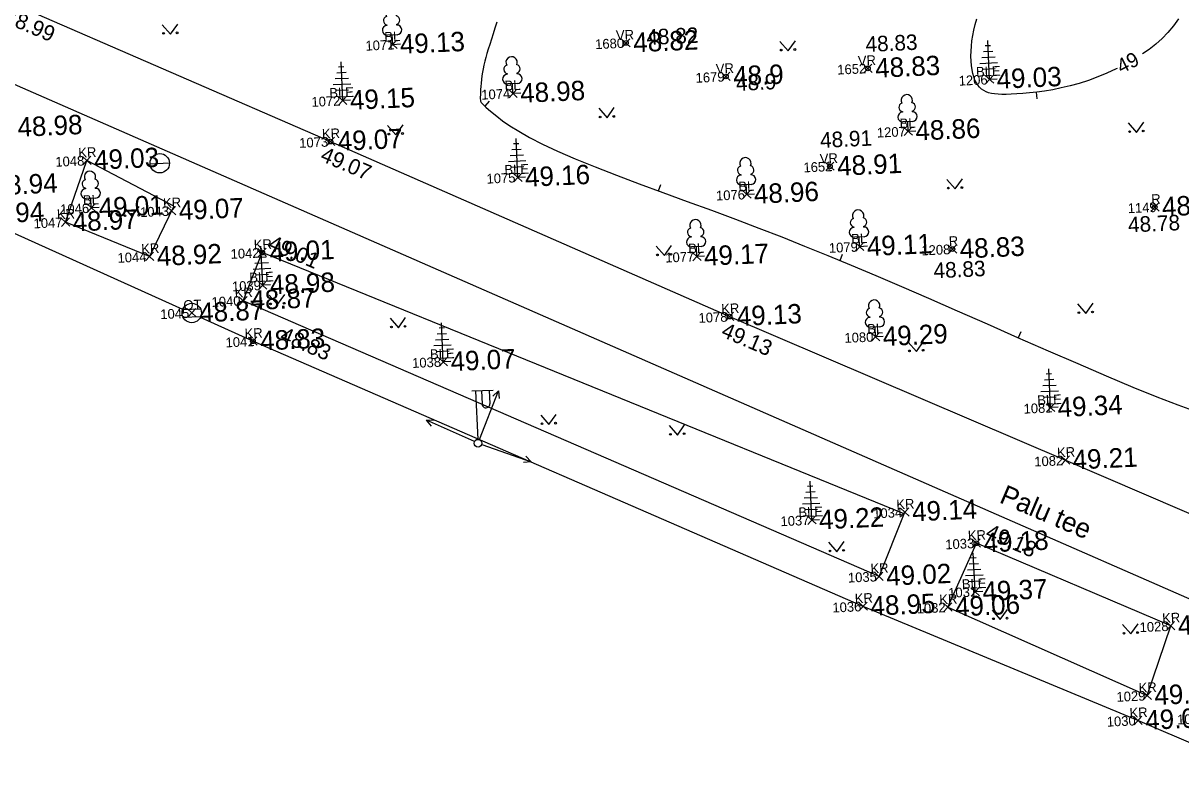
# Model space of a CAD drawing. Extents: x 641142 to 641451, y 6456033 to 6456526.
# Drawn here: x 641300.3 to 641359.9, y 6456238.8 to 6456277.6 of the extents above; entities that cross this region are included whole.
import ezdxf

# ---------------------------------------------------------------- set-up
doc = ezdxf.new("R2010")
doc.units = 0
for name, color, linetype in [('KIHT_10', 7, 'Continuous'), ('KIHT_11', 7, 'Continuous'), ('KIHT_12', 7, 'Continuous'), ('KIHT_15', 7, 'Continuous'), ('KIHT_24', 7, 'Continuous'), ('KIHT_30', 7, 'Continuous'), ('KIHT_31', 7, 'Continuous'), ('KIHT_41', 7, 'Continuous'), ('KIHT_49', 7, 'Continuous'), ('KIHT_5', 7, 'Continuous'), ('KIHT_54', 7, 'Continuous'), ('KIHT_57', 7, 'Continuous'), ('KIHT_59', 7, 'Continuous'), ('KIHT_62', 7, 'Continuous')]:
    doc.layers.add(name, color=color, linetype=linetype)

# ---------------------------------------------------------------- blocks, each defined once
blk = doc.blocks.new('VLEHIS')
at = {"layer": 'KIHT_10'}
for p, q in [((0, 0), (0, 2)), ((-0.241, 1.45), (0.241, 1.45)), ((-0.137, 1.75), (0.137, 1.75)), ((-0.45, 0.85), (0.45, 0.85)), ((-0.346, 1.15), (0.346, 1.15)), ((-0.325, 0.55), (0.325, 0.55)), ((0.4, 0), (0, 0))]:
    blk.add_line(p, q, dxfattribs=at)
blk = doc.blocks.new('VLAIPU')
at = {"layer": 'KIHT_10'}
for p, q in [((-0.25, 1.032), (-0.25, 1)), ((0.25, 1.032), (0.25, 1)), ((0.25, 0.5), (-0.25, 0.5)), ((0, 0), (0, 0.5)), ((0.4, 0), (0, 0))]:
    blk.add_line(p, q, dxfattribs=at)
for centre, radius, start, end in [((0, 1.6), 0.292, 332.5799, 207.4201), ((-0.2, 1.25), 0.224, 105.2441, 257.07903), ((0.2, 1.25), 0.224, 282.92097, 74.7559), ((-0.25, 0.75), 0.25, 90.00001, 270), ((0.25, 0.75), 0.25, 270, 89.99999)]:
    blk.add_arc(centre, radius, start, end, dxfattribs=at)
blk = doc.blocks.new('1')
at = {"layer": 'KIHT_31'}
blk.add_line((0, 0), (0, 0.35), dxfattribs=at)
blk = doc.blocks.new('VMURU_')
at = {"layer": 'KIHT_41'}
for p, q in [((-0.403, 0.505), (0, 0)), ((0, 0), (0.397, 0.505))]:
    blk.add_line(p, q, dxfattribs=at)
for centre, radius in [((-0.353, 0.055), 0.0428), ((0.347, 0.055), 0.0452)]:
    blk.add_circle(centre, radius, dxfattribs=at)
blk = doc.blocks.new('VVEEKA')
at = {"layer": 'KIHT_5'}
blk.add_line((-0.5, 0), (0.5, 0), dxfattribs=at)
blk.add_circle((0, 0), 0.5, dxfattribs=at)
blk = doc.blocks.new('VRESKA')
at = {"layer": 'KIHT_24'}
for p, q in [((-0.458, 0.2), (0.458, 0.2)), ((-0.458, -0.2), (0.458, -0.2))]:
    blk.add_line(p, q, dxfattribs=at)
blk.add_circle((0, 0), 0.5, dxfattribs=at)
blk = doc.blocks.new('PPV')
at = {"layer": 'KIHT_11'}
for p, q in [((-0.2, 2.7), (0.9, 2.7)), ((0, 2.7), (0, 0.2)), ((0.3, 2.7), (0.3, 2)), ((0.7, 2.7), (0.7, 2))]:
    blk.add_line(p, q, dxfattribs=at)
blk.add_circle((0, 0), 0.2, dxfattribs=at)
blk.add_arc((0.5, 2), 0.2, 179.93931, 0.0607, dxfattribs=at)
blk = doc.blocks.new('WMNOOL')
at = {"layer": 'KIHT_12'}
blk.add_line((0.2, 0), (2.9, 0), dxfattribs=at)
blk.add_lwpolyline([(2.536, 0.176), (2.9, 0), (2.531, -0.176)], dxfattribs=at)

msp = doc.modelspace()

# ---------------------------------------------------------------- linework, layer by layer
at = {"layer": 'KIHT_15'}
msp.add_lwpolyline([(641159.535, 6456337.988), (641222.223, 6456308.418), (641377.815, 6456240.312)], dxfattribs=at)
at = {"layer": 'KIHT_30'}
for p, q in [((641308.022, 6456268.176), (641303.545, 6456270.526)), ((641308.483, 6456262.854), (641297.636, 6456267.742)), ((641345.608, 6456252.349), (641312.574, 6456265.787)), ((641344.318, 6456249.127), (641345.643, 6456252.437)), ((641347.856, 6456247.545), (641349.326, 6456250.837)), ((641359.328, 6456246.585), (641349.326, 6456250.837))]:
    msp.add_line(p, q, dxfattribs=at)
for points in [[(641149.087, 6456352.739), (641152.435, 6456349.834), (641165.397, 6456339.7), (641179.044, 6456331.403), (641194.008, 6456324.27), (641223.517, 6456311.604), (641247.314, 6456300.861), (641263.582, 6456294.199), (641270.406, 6456291.225), (641299.655, 6456278.632), (641316.088, 6456271.496), (641336.63, 6456262.494), (641353.912, 6456255.105), (641373.951, 6456246.508), (641381.172, 6456244.157), (641387.328, 6456243.271), (641391.67, 6456243.659), (641395.636, 6456245.022)], [(641308.022, 6456268.176), (641306.779, 6456265.582), (641302.447, 6456267.352), (641303.545, 6456270.526)], [(641344.318, 6456249.127), (641311.596, 6456263.309), (641312.574, 6456265.787)], [(641364.406, 6456238.821), (641357.645, 6456241.718), (641343.503, 6456247.59), (641312.099, 6456261.225), (641309.392, 6456262.445)], [(641347.856, 6456247.545), (641358.119, 6456243.001), (641359.328, 6456246.585)]]:
    msp.add_lwpolyline(points, dxfattribs=at)
at = {"layer": 'KIHT_31'}
for points in [[(641324.642, 6456277.645), (641324.547, 6456277.332), (641324.454, 6456277.034), (641324.366, 6456276.755), (641324.285, 6456276.496), (641324.21, 6456276.257), (641324.142, 6456276.034), (641324.081, 6456275.824), (641324.027, 6456275.624), (641323.979, 6456275.432), (641323.938, 6456275.243), (641323.903, 6456275.057), (641323.875, 6456274.869), (641323.853, 6456274.684), (641323.836, 6456274.503), (641323.823, 6456274.33), (641323.813, 6456274.168), (641323.807, 6456274.021), (641323.802, 6456273.892), (641323.799, 6456273.783), (641323.797, 6456273.697), (641323.802, 6456273.628), (641323.816, 6456273.568), (641323.847, 6456273.51), (641323.898, 6456273.446), (641323.975, 6456273.369), (641324.082, 6456273.272), (641324.225, 6456273.146), (641324.409, 6456272.987), (641324.645, 6456272.794), (641324.944, 6456272.567), (641325.318, 6456272.31), (641325.777, 6456272.023), (641326.332, 6456271.708), (641326.996, 6456271.366), (641327.778, 6456270.999), (641328.685, 6456270.607), (641329.702, 6456270.196), (641330.807, 6456269.768), (641331.98, 6456269.327), (641333.199, 6456268.876), (641334.444, 6456268.418), (641335.694, 6456267.959), (641336.928, 6456267.5), (641338.13, 6456267.045), (641339.312, 6456266.588), (641340.488, 6456266.122), (641341.676, 6456265.642), (641342.892, 6456265.14), (641344.151, 6456264.611), (641345.47, 6456264.047), (641346.865, 6456263.443), (641348.343, 6456262.795), (641349.882, 6456262.117), (641351.45, 6456261.426), (641353.015, 6456260.739), (641354.545, 6456260.073), (641356.008, 6456259.444), (641357.374, 6456258.871), (641358.609, 6456258.37), (641359.692, 6456257.954), (641360.634, 6456257.617)], [(641356.567, 6456275.261), (641356.519, 6456275.237), (641356.049, 6456275.021), (641355.571, 6456274.823), (641355.092, 6456274.645), (641354.617, 6456274.49), (641354.15, 6456274.36), (641353.696, 6456274.252), (641353.258, 6456274.165), (641352.838, 6456274.096), (641352.44, 6456274.042), (641352.066, 6456274.001), (641351.72, 6456273.97), (641351.404, 6456273.948), (641351.12, 6456273.933), (641350.867, 6456273.924), (641350.642, 6456273.922), (641350.442, 6456273.93), (641350.263, 6456273.946), (641350.103, 6456273.973), (641349.959, 6456274.01), (641349.828, 6456274.06), (641349.708, 6456274.123), (641349.598, 6456274.199), (641349.497, 6456274.29), (641349.407, 6456274.396), (641349.327, 6456274.519), (641349.257, 6456274.659), (641349.197, 6456274.818), (641349.146, 6456274.995), (641349.106, 6456275.193), (641349.076, 6456275.408), (641349.057, 6456275.639), (641349.049, 6456275.884), (641349.054, 6456276.14), (641349.07, 6456276.405), (641349.099, 6456276.677), (641349.141, 6456276.954), (641349.196, 6456277.234), (641349.265, 6456277.518), (641349.345, 6456277.806)], [(641359.737, 6456277.816), (641359.466, 6456277.444), (641359.184, 6456277.107), (641358.885, 6456276.799), (641358.564, 6456276.511), (641358.213, 6456276.237), (641357.874, 6456276.003)]]:
    msp.add_lwpolyline(points, dxfattribs=at)
msp.add_open_spline([(641385.743, 6456243.499), (641386.565, 6456243.944), (641389.39, 6456245.815), (641391.689, 6456247.876), (641392.621, 6456251.169), (641394.782, 6456261.483), (641396.594, 6456272.098), (641397.152, 6456277.322), (641396.625, 6456280.965), (641394.377, 6456283.752), (641391.892, 6456284.907), (641387.427, 6456286.555), (641383.974, 6456288.824), (641381.947, 6456292.156), (641379.262, 6456298.042), (641376.552, 6456302.526), (641373.728, 6456305.912), (641373.15, 6456311.152), (641373.401, 6456319.177), (641371.984, 6456322.737), (641370.79, 6456326.84), (641369.304, 6456330.83), (641368.465, 6456334.435), (641368.564, 6456337.342), (641369.173, 6456342.921), (641368.509, 6456344.462), (641366.241, 6456346.611), (641364.499, 6456349.587), (641364.498, 6456350.901), (641365.192, 6456352.599), (641366.974, 6456355.953), (641367.562, 6456358.443), (641366.771, 6456363.31), (641366.928, 6456364.87), (641366.928, 6456364.87), (641366.894, 6456366.883), (641366.352, 6456368.391), (641362.343, 6456371.313), (641351.584, 6456377.225), (641340.987, 6456380.416), (641332.335, 6456383.02), (641326.924, 6456386.304), (641322.348, 6456389.737), (641311.422, 6456395.812)], degree=2, dxfattribs=at)
at = {"layer": 'KIHT_54'}
for p, q in [((641319.068, 6456276.687), (641319.511, 6456276.282)), ((641319.087, 6456276.263), (641319.492, 6456276.706)), ((641331.072, 6456276.769), (641331.515, 6456276.364)), ((641331.091, 6456276.345), (641331.496, 6456276.788)), ((641343.542, 6456275.035), (641343.947, 6456275.478)), ((641336.219, 6456275.046), (641336.662, 6456274.641)), ((641336.238, 6456274.622), (641336.643, 6456275.065)), ((641343.523, 6456275.459), (641343.966, 6456275.054)), ((641349.777, 6456274.897), (641350.22, 6456274.492)), ((641349.796, 6456274.473), (641350.201, 6456274.916)), ((641316.494, 6456273.808), (641316.937, 6456273.403)), ((641316.513, 6456273.384), (641316.918, 6456273.827)), ((641325.258, 6456274.172), (641325.701, 6456273.767)), ((641325.277, 6456273.748), (641325.682, 6456274.191)), ((641345.596, 6456272.228), (641346.039, 6456271.823)), ((641345.615, 6456271.804), (641346.02, 6456272.247)), ((641315.866, 6456271.698), (641316.309, 6456271.293)), ((641315.885, 6456271.274), (641316.29, 6456271.717)), ((641303.323, 6456270.729), (641303.766, 6456270.324)), ((641303.342, 6456270.305), (641303.747, 6456270.748)), ((641341.57, 6456270.424), (641342.013, 6456270.019)), ((641341.589, 6456270), (641341.994, 6456270.443)), ((641325.506, 6456269.853), (641325.949, 6456269.448)), ((641325.525, 6456269.429), (641325.93, 6456269.872)), ((641337.289, 6456268.985), (641337.731, 6456268.58)), ((641337.308, 6456268.561), (641337.712, 6456269.004)), ((641358.291, 6456268.328), (641358.734, 6456267.923)), ((641358.31, 6456267.905), (641358.715, 6456268.347)), ((641303.561, 6456268.285), (641304.004, 6456267.88)), ((641303.58, 6456267.861), (641303.985, 6456268.304)), ((641307.685, 6456268.138), (641308.128, 6456267.733)), ((641307.704, 6456267.714), (641308.109, 6456268.157)), ((641302.225, 6456267.555), (641302.668, 6456267.15)), ((641302.244, 6456267.131), (641302.649, 6456267.574)), ((641312.352, 6456265.99), (641312.795, 6456265.585)), ((641312.371, 6456265.566), (641312.776, 6456266.008)), ((641343.099, 6456266.29), (641343.542, 6456265.885)), ((641343.118, 6456265.866), (641343.523, 6456266.309)), ((641347.876, 6456266.166), (641348.319, 6456265.761)), ((641347.895, 6456265.742), (641348.3, 6456266.185)), ((641306.557, 6456265.784), (641307, 6456265.379)), ((641306.576, 6456265.36), (641306.981, 6456265.803)), ((641334.716, 6456265.792), (641335.159, 6456265.387)), ((641334.735, 6456265.368), (641335.14, 6456265.811)), ((641312.373, 6456264.312), (641312.816, 6456263.907)), ((641312.392, 6456263.888), (641312.797, 6456264.331)), ((641311.375, 6456263.512), (641311.818, 6456263.107)), ((641311.394, 6456263.088), (641311.799, 6456263.531)), ((641308.731, 6456262.885), (641309.174, 6456262.481)), ((641308.75, 6456262.462), (641309.155, 6456262.904)), ((641336.409, 6456262.697), (641336.851, 6456262.292)), ((641336.428, 6456262.273), (641336.833, 6456262.716)), ((641311.877, 6456261.428), (641312.32, 6456261.023)), ((641311.896, 6456261.004), (641312.301, 6456261.447)), ((641343.918, 6456261.659), (641344.361, 6456261.254)), ((641343.937, 6456261.235), (641344.342, 6456261.678)), ((641321.672, 6456260.369), (641322.115, 6456259.964)), ((641321.691, 6456259.945), (641322.096, 6456260.388)), ((641352.918, 6456258.011), (641353.361, 6456257.606)), ((641352.937, 6456257.587), (641353.342, 6456258.03)), ((641353.69, 6456255.307), (641354.133, 6456254.903)), ((641353.709, 6456254.884), (641354.114, 6456255.326)), ((641340.633, 6456252.232), (641341.076, 6456251.827)), ((641340.652, 6456251.808), (641341.057, 6456252.251)), ((641345.422, 6456252.639), (641345.865, 6456252.234)), ((641345.441, 6456252.215), (641345.846, 6456252.658)), ((641349.104, 6456251.04), (641349.547, 6456250.635)), ((641349.123, 6456250.616), (641349.528, 6456251.059)), ((641344.097, 6456249.33), (641344.539, 6456248.925)), ((641344.116, 6456248.906), (641344.52, 6456249.349)), ((641349.042, 6456248.543), (641349.485, 6456248.138)), ((641349.061, 6456248.119), (641349.466, 6456248.562)), ((641343.282, 6456247.792), (641343.725, 6456247.387)), ((641343.301, 6456247.368), (641343.706, 6456247.811)), ((641347.635, 6456247.747), (641348.078, 6456247.343)), ((641347.654, 6456247.324), (641348.059, 6456247.766)), ((641359.106, 6456246.787), (641359.549, 6456246.383)), ((641359.125, 6456246.364), (641359.53, 6456246.806)), ((641357.897, 6456243.204), (641358.34, 6456242.799)), ((641357.916, 6456242.78), (641358.321, 6456243.223)), ((641357.423, 6456241.92), (641357.866, 6456241.515)), ((641357.442, 6456241.496), (641357.847, 6456241.939))]:
    msp.add_line(p, q, dxfattribs=at)
at = {"layer": 'KIHT_59'}
for centre in [(641331.294, 6456276.567), (641336.441, 6456274.843), (641343.744, 6456275.256), (641316.088, 6456271.496), (641341.792, 6456270.221), (641358.512, 6456268.126), (641348.098, 6456265.964), (641312.574, 6456265.787), (641336.63, 6456262.494), (641312.099, 6456261.225), (641349.326, 6456250.837)]:
    msp.add_circle(centre, 0.12, dxfattribs=at)

# ---------------------------------------------------------------- block references
at = {"layer": 'KIHT_10', "rotation": 2.56399}
for name, p in [('VLAIPU', (641319.29, 6456276.48)), ('VLEHIS', (641350, 6456274.69)), ('VLEHIS', (641316.72, 6456273.6)), ('VLAIPU', (641325.48, 6456273.97)), ('VLAIPU', (641345.82, 6456272.02)), ('VLEHIS', (641325.73, 6456269.65)), ('VLAIPU', (641337.51, 6456268.78)), ('VLAIPU', (641303.78, 6456268.08)), ('VLAIPU', (641343.32, 6456266.09)), ('VLAIPU', (641334.94, 6456265.59)), ('VLEHIS', (641312.6, 6456264.11)), ('VLAIPU', (641344.14, 6456261.46)), ('VLEHIS', (641321.89, 6456260.17)), ('VLEHIS', (641353.14, 6456257.81)), ('VLEHIS', (641340.86, 6456252.03)), ('VLEHIS', (641349.26, 6456248.34))]:
    msp.add_blockref(name, p, dxfattribs=at)
at = {"layer": 'KIHT_11', "rotation": 2.56399}
msp.add_blockref('PPV', (641323.68, 6456255.98), dxfattribs=at)
at = {"layer": 'KIHT_12'}
for rotation in [68.67275343467584, 155.80292218427272, -19.179690145089364]:
    msp.add_blockref('WMNOOL', (641323.68, 6456255.98), dxfattribs=dict(at, rotation=rotation))
at = {"layer": 'KIHT_24', "rotation": 2.56399}
msp.add_blockref('VRESKA', (641308.95, 6456262.68), dxfattribs=at)
at = {"layer": 'KIHT_31'}
for p, rotation in [((641352.4, 6456274.04), -173.75157412250311), ((641324.04, 6456273.31), -42.253066030993914), ((641332.97, 6456268.96), -20.299282211248606), ((641342.31, 6456265.38), -22.424587745259114), ((641351.49, 6456261.41), -23.71243195268786)]:
    msp.add_blockref('1', p, dxfattribs=dict(at, rotation=rotation))
at = {"layer": 'KIHT_41', "rotation": 2.56399}
for p in [(641307.85, 6456277.02), (641339.64, 6456276.16), (641330.32, 6456272.72), (641357.57, 6456271.97), (641319.45, 6456271.84), (641348.24, 6456269.06), (641305.87, 6456267.64), (641333.27, 6456265.63), (641313.36, 6456263.11), (641354.96, 6456262.66), (641319.58, 6456261.92), (641346.24, 6456260.69), (641327.33, 6456256.94), (641333.94, 6456256.4), (641342.15, 6456250.4), (641350.56, 6456246.91), (641357.28, 6456246.17)]:
    msp.add_blockref('VMURU_', p, dxfattribs=at)
at = {"layer": 'KIHT_5', "rotation": 2.56399}
msp.add_blockref('VVEEKA', (641307.3, 6456270.38), dxfattribs=at)

# ---------------------------------------------------------------- texts
for s, p in [(' 49.13', (641319.31, 6456275.99)), (' 48.82', (641331.32, 6456276.07)), (' 48.9', (641336.46, 6456274.34)), (' 48.83', (641343.77, 6456274.76)), (' 49.03', (641350.02, 6456274.19)), (' 49.15', (641316.74, 6456273.11)), (' 48.98', (641325.5, 6456273.47)), (' 48.98', (641299.63, 6456271.72)), (' 48.86', (641345.84, 6456271.53)), (' 49.07', (641316.11, 6456271)), (' 49.03', (641303.57, 6456270.03)), (' 48.91', (641341.81, 6456269.72)), (' 49.16', (641325.75, 6456269.15)), (' 48.94', (641298.35, 6456268.71)), (' 48.96', (641337.53, 6456268.28)), (' 48.94', (641297.66, 6456267.24)), (' 49.01', (641303.81, 6456267.58)), (' 49.07', (641307.93, 6456267.44)), (' 48.78', (641358.53, 6456267.63)), (' 48.97', (641302.47, 6456266.85)), (' 49.11', (641343.34, 6456265.59)), (' 48.83', (641348.12, 6456265.46)), (' 48.92', (641306.8, 6456265.08)), (' 49.01', (641312.6, 6456265.29)), (' 49.17', (641334.96, 6456265.09)), (' 48.98', (641312.62, 6456263.61)), (' 48.87', (641311.62, 6456262.81)), (' 48.87', (641308.98, 6456262.18)), (' 49.13', (641336.65, 6456261.99)), (' 48.83', (641312.12, 6456260.73)), (' 49.29', (641344.16, 6456260.96)), (' 49.07', (641321.92, 6456259.67)), (' 49.34', (641353.16, 6456257.31)), (' 49.21', (641353.93, 6456254.61)), (' 49.14', (641345.67, 6456251.94)), (' 49.22', (641340.88, 6456251.53)), (' 49.18', (641349.35, 6456250.34)), (' 49.02', (641344.34, 6456248.63)), (' 49.37', (641349.29, 6456247.84)), (' 48.95', (641343.53, 6456247.09)), (' 49.06', (641347.88, 6456247.05)), (' 49.2', (641359.35, 6456246.09)), (' 49.08', (641358.14, 6456242.5)), (' 49.04', (641357.67, 6456241.22))]:
    msp.add_text(s, height=1, rotation=2.56399).set_placement(p)
at = {"layer": 'KIHT_31'}
msp.add_text('49', height=0.75, rotation=27.13376, dxfattribs=at).set_placement((641356.79, 6456274.97))
at = {"layer": 'KIHT_49'}
for s, p in [('BL', (641318.87, 6456276.63)), ('VR', (641330.79, 6456276.71)), ('VR', (641335.93, 6456274.99)), ('VR', (641343.24, 6456275.4)), ('BLE', (641349.32, 6456274.83)), ('BLE', (641316.04, 6456273.74)), ('BL', (641325.06, 6456274.12)), ('BL', (641345.39, 6456272.17)), ('KR', (641315.66, 6456271.64)), ('KR', (641303.12, 6456270.67)), ('VR', (641341.28, 6456270.36)), ('BLE', (641325.05, 6456269.79)), ('BL', (641337.09, 6456268.93)), ('BL', (641303.36, 6456268.23)), ('KR', (641307.48, 6456268.08)), ('R', (641358.34, 6456268.28)), ('KR', (641302.02, 6456267.5)), ('BL', (641342.9, 6456266.24)), ('R', (641347.92, 6456266.12)), ('KR', (641306.36, 6456265.73)), ('KR', (641312.15, 6456265.94)), ('BL', (641334.51, 6456265.74)), ('BLE', (641311.92, 6456264.25)), ('KR', (641311.17, 6456263.46)), ('OT', (641308.53, 6456262.83)), ('KR', (641336.21, 6456262.64)), ('KR', (641311.68, 6456261.37)), ('BL', (641343.72, 6456261.6)), ('BLE', (641321.22, 6456260.3)), ('BLE', (641352.47, 6456257.94)), ('KR', (641353.49, 6456255.25)), ('KR', (641345.22, 6456252.58)), ('BLE', (641340.18, 6456252.17)), ('KR', (641348.9, 6456250.98)), ('KR', (641343.89, 6456249.28)), ('BLE', (641348.59, 6456248.48)), ('KR', (641343.08, 6456247.74)), ('KR', (641347.43, 6456247.69)), ('KR', (641358.9, 6456246.73)), ('KR', (641357.69, 6456243.15)), ('KR', (641357.22, 6456241.86))]:
    msp.add_text(s, height=0.5, rotation=2.56399, dxfattribs=at).set_placement(p)
at = {"layer": 'KIHT_57'}
msp.add_text('Palu tee', height=1, rotation=336.85012, dxfattribs=at).set_placement((641350.46, 6456252.95))
at = {"layer": 'KIHT_59'}
for s, rotation, p in [('48.99', 336.9434, (641299.23, 6456277.65)), ('48.82', 2.56399, (641332.36, 6456276.46)), ('48.83', 2.56399, (641343.64, 6456276.1)), ('48.9', 2.56399, (641336.97, 6456274.1)), ('48.91', 2.56399, (641341.3, 6456271.17)), ('49.07', 336.9434, (641315.51, 6456270.53)), ('48.78', 2.56399, (641357.15, 6456266.82)), ('49.01', 336.9434, (641312.82, 6456265.98)), ('48.83', 2.56399, (641347.14, 6456264.46)), ('48.83', 336.9434, (641313.43, 6456261.26)), ('49.13', 336.9434, (641336.14, 6456261.49)), ('49.18', 336.9434, (641349.74, 6456251.13))]:
    msp.add_text(s, height=0.8, rotation=rotation, dxfattribs=at).set_placement(p)
at = {"layer": 'KIHT_62'}
for s, p in [('1071', (641317.9, 6456276.17)), ('1680', (641329.72, 6456276.25)), ('1652', (641342.18, 6456274.94)), ('1679', (641334.89, 6456274.52)), ('1206', (641348.43, 6456274.37)), ('1072', (641315.12, 6456273.28)), ('1074', (641323.86, 6456273.65)), ('1207', (641344.22, 6456271.7)), ('1073', (641314.49, 6456271.17)), ('1048', (641301.94, 6456270.2)), ('1651', (641340.44, 6456269.91)), ('1075', (641324.13, 6456269.33)), ('1076', (641335.94, 6456268.46)), ('1046', (641302.19, 6456267.76)), ('1149', (641357.13, 6456267.81)), ('1043', (641306.3, 6456267.61)), ('1047', (641300.82, 6456267.03)), ('1042', (641310.96, 6456265.46)), ('1079', (641341.75, 6456265.77)), ('1208', (641346.51, 6456265.64)), ('1044', (641305.14, 6456265.26)), ('1077', (641333.33, 6456265.27)), ('1039', (641311.03, 6456263.79)), ('1040', (641309.98, 6456262.99)), ('1045', (641307.34, 6456262.36)), ('1078', (641335.04, 6456262.17)), ('1041', (641310.7, 6456260.91)), ('1080', (641342.55, 6456261.14)), ('1038', (641320.3, 6456259.85)), ('1081', (641351.77, 6456257.5)), ('1082', (641352.32, 6456254.78)), ('1037', (641339.26, 6456251.71)), ('1034', (641344.03, 6456252.11)), ('1033', (641347.74, 6456250.52)), ('1035', (641342.73, 6456248.81)), ('1031', (641347.89, 6456248.03)), ('1036', (641341.93, 6456247.27)), ('1032', (641346.27, 6456247.22)), ('1028', (641357.74, 6456246.26)), ('1029', (641356.55, 6456242.68)), ('1030', (641356.05, 6456241.4)), ('1026', (641359.67, 6456241.51))]:
    msp.add_text(s, height=0.5, rotation=2.56399, dxfattribs=at).set_placement(p)

doc.saveas('drawing.dxf')
